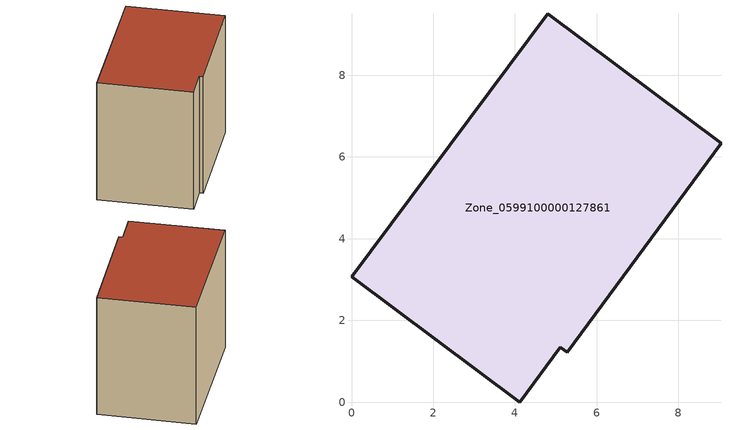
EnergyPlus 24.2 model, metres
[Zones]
Zone_0599100000127861
 floor ground (C_G): 0,3.07 4.8,9.5 9.04,6.34 5.28,1.22 5.11,1.34 4.12,0 z0
 wall outside (C_F): 4.8,9.5 0,3.07 4.12,0 5.11,1.34 5.28,1.22 9.04,6.34 4.8,9.5 z0:7.08
 roof outside (C_R): 9.04,6.34 4.8,9.5 0,3.07 4.12,0 5.11,1.34 5.28,1.22 z7.08
[BUILDING]
Pand.0599100000127861: North Axis=0; Terrain=City; Loads Convergence Tolerance Value=0.04; Temperature Convergence Tolerance Value=0.4; Solar Distribution=FullExterior; Maximum Number of Warmup Days=25; Minimum Number of Warmup Days=1
[Site:Location]
Rotterdam.The.Hague.AP_ZH_NLD Design_Conditions: Latitude=51.96; Longitude=4.45; Time Zone=1; Elevation=-4.5
[SITE:GROUNDTEMPERATURE:BUILDINGSURFACE]
18, 18, 18, 18, 18, 18, 18, 18, 18, 18, 18, 18
[MATERIAL] Thermal Absorptance=0.9; Solar Absorptance=0.7; Visible Absorptance=0.7
Name | Roughness | Thickness | Conductivity | Density | Specific Heat
G.TC.1946 | MediumSmooth | 0.15 | 1 | 540 | 1210
F.TC.1946 | Rough | 0.3 | 0.857143 | 1920 | 840
R.TC.1946 | MediumRough | 0.2 | 0.909091 | 1500 | 1000
[CONSTRUCTION]
C_G: G.TC.1946
C_F: F.TC.1946
C_R: R.TC.1946
[ZONE]
Zone_0599100000127861: Type=1; Multiplier=1; Ceiling Height=Autocalculate; Volume=Autocalculate; Floor Area=autocalculate; Part of Total Floor Area=Yes
[ZONEINFILTRATION:DESIGNFLOWRATE]
Infil_Zone_0599100000127861: Zone or ZoneList or Space or SpaceList=Zone_0599100000127861; Schedule=AlwaysOn; Design Flow Rate Calculation Method=Flow/Area; Flow Rate per Floor Area=0.003; Constant Term Coefficient=1; Temperature Term Coefficient=0; Velocity Term Coefficient=0; Velocity Squared Term Coefficient=0
[HVACTEMPLATE:ZONE:IDEALLOADSAIRSYSTEM]
Zone_0599100000127861: Maximum Heating Supply Air Temperature=50; Minimum Cooling Supply Air Temperature=13; Maximum Heating Supply Air Humidity Ratio=0.0156; Minimum Cooling Supply Air Humidity Ratio=0.0077; Heating Limit=NoLimit; Cooling Limit=NoLimit; Dehumidification Control Type=ConstantSensibleHeatRatio; Cooling Sensible Heat Ratio=0.7; Dehumidification Setpoint=60; Humidification Control Type=None; Humidification Setpoint=30; Outdoor Air Method=None; Outdoor Air Flow Rate per Person=0.00944; Outdoor Air Flow Rate per Zone Floor Area=0; Outdoor Air Flow Rate per Zone=0; Demand Controlled Ventilation Type=None; Outdoor Air Economizer Type=NoEconomizer; Heat Recovery Type=None; Sensible Heat Recovery Effectiveness=0.7; Latent Heat Recovery Effectiveness=0.65
[ZONECONTROL:THERMOSTAT]
ThermostatControl_Zone_0599100000127861: Zone or ZoneList=Zone_0599100000127861; Control Type Schedule=DualSetpointControlType; Control 1=Thermostat_Zone_0599100000127861; Temperature Difference Between Cutout And Setpoint=0
[THERMOSTATSETPOINT:DUALSETPOINT]
Thermostat_Zone_0599100000127861: Heating Setpoint Temperature Schedule=HeatingSetpoint_Zone_0599100000127861; Cooling Setpoint Temperature Schedule=CoolingSetpoint_Zone_0599100000127861
[SCHEDULE:COMPACT]
HeatingSetpoint_Zone_0599100000127861: Through: 12/31, For: AllDays, Until: 24:00, 21
CoolingSetpoint_Zone_0599100000127861: Through: 12/31, For: AllDays, Until: 24:00, 24
DualSetpointControlType: Through: 12/31, For: AllDays, Until: 24:00, 4
AlwaysOn: Through: 12/31, For: AllDays, Until: 24:00, 1
